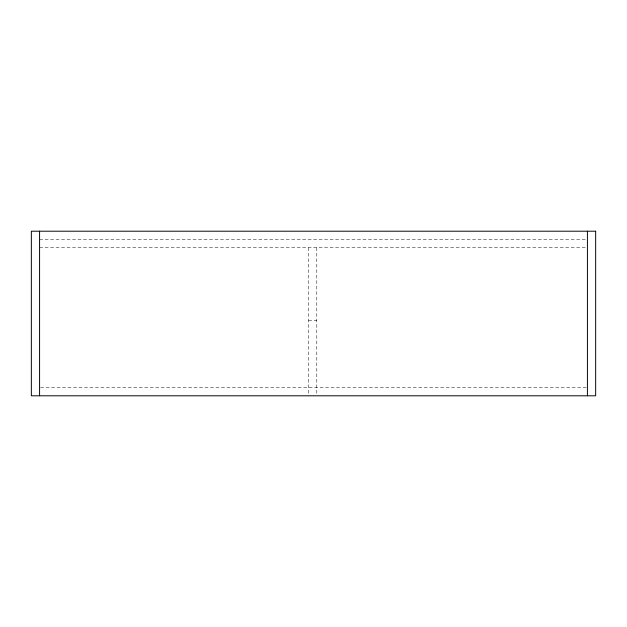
<?xml version="1.0" encoding="UTF-8"?>
<svg xmlns="http://www.w3.org/2000/svg" width="627" height="627" viewBox="0 0 627 627"><rect width="100%" height="100%" fill="white"/><g stroke="black" fill="none" stroke-linecap="round" stroke-linejoin="round"><path stroke-width="0.47" stroke-dasharray="3.13 2.35" d="M39.579 239.436L587.421 239.436M39.579 247.665L586.441 247.665M308.562 320.319L316.792 320.319M40.559 387.564L586.441 387.564M316.792 247.665L316.792 394.877M308.562 247.665L308.562 395.794"/><path stroke-width="0.94" d="M587.421 231.206L587.421 395.794M39.579 231.206L39.579 395.794M595.65 231.206L31.35 231.206L31.35 395.794L595.65 395.794L595.65 231.206"/></g></svg>
